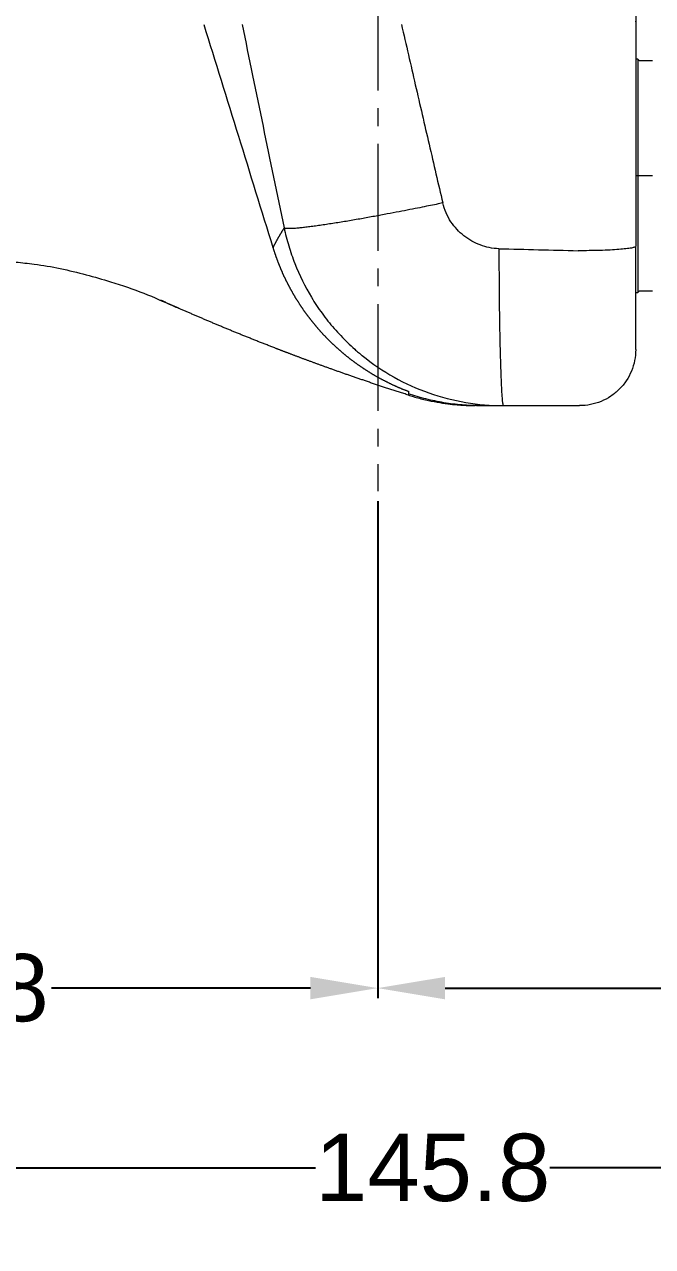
# Model space of a CAD drawing. Header units: millimetres. Extents: x 14295 to 15136, y 4961 to 5556.
# Drawn here: x 14943.5 to 14999.5, y 5077.2 to 5186.2 of the extents above; entities that cross this region are included whole.
import ezdxf

# ---------------------------------------------------------------- set-up
doc = ezdxf.new("R2010")
doc.units = ezdxf.units.MM
doc.linetypes.add('CENTER2', pattern=[28.575, 19.05, -3.175, 3.175, -3.175])
doc.linetypes.add('CENTERX2', pattern=[101.6, 63.5, -12.7, 12.7, -12.7])
doc.layers.add('CENTER', color=1, linetype='CENTERX2', lineweight=15)
doc.layers.add('DIM', color=3, linetype='Continuous', lineweight=9)
doc.styles.get("Standard").update_dxf_attribs({"font": 'arial.ttf'})
doc.dimstyles.new('겸용-샤워욕조용1', dxfattribs={"dimscale": 0.6, "dimtxt": 10, "dimasz": 10, "dimexe": 1.5, "dimexo": 1.5, "dimgap": 1, "dimtad": 0, "dimtih": 1, "dimtoh": 1, "dimdec": 1, "dimdsep": 46, "dimtxsty": 'Standard', "dimcen": 2.5, "dimclrd": 5, "dimclre": 5, "dimclrt": 5, "dimadec": 1, "dimazin": 2, "dimtfac": 1, "dimtdec": 1, "dimtmove": 0, "dimatfit": 3, "dimfxl": 1.25, "dimarcsym": 0})

# ---------------------------------------------------------------- blocks, each defined once
blk = doc.blocks.new('*D4')
at = {"layer": 'Defpoints', "color": 0, "transparency": 16777216}
for p in [(14907.01, 5106.03), (15052.81, 5096.67), (15052.81, 5084.19)]:
    blk.add_point(p, dxfattribs=at)
at = {"layer": 'DIM', "color": 5, "lineweight": -2, "transparency": 16777216}
for p, q in [((14907.01, 5105.13), (14907.01, 5083.29)), ((15052.81, 5095.77), (15052.81, 5083.29)), ((14913.01, 5084.19), (14969.46, 5084.19)), ((15046.81, 5084.19), (14990.36, 5084.19))]:
    blk.add_line(p, q, dxfattribs=at)
at = {"layer": 'DIM', "color": 5, "transparency": 16777216}
for points in [[(14913.01, 5085.19), (14913.01, 5083.19), (14907.01, 5084.19)], [(15046.81, 5085.19), (15046.81, 5083.19), (15052.81, 5084.19)]]:
    blk.add_solid(points, dxfattribs=at)
at = {"layer": 'DIM', "color": 5, "transparency": 16777216, "insert": (14979.91, 5084.19), "char_height": 6, "attachment_point": 5}
blk.add_mtext('145.8', dxfattribs=at)
blk = doc.blocks.new('*D6')
at = {"layer": 'Defpoints', "color": 0, "transparency": 16777216}
for p in [(15009.73, 5316.69), (14784.5, 5046.91), (14784.5, 5046.91)]:
    blk.add_point(p, dxfattribs=at)
at = {"layer": 'DIM', "color": 5, "lineweight": -2, "transparency": 16777216}
for p, q in [((15008.83, 5316.69), (14783.6, 5316.69)), ((14784.5, 5310.69), (14784.5, 5186.33)), ((14784.5, 5052.91), (14784.5, 5177.27))]:
    blk.add_line(p, q, dxfattribs=at)
at = {"layer": 'DIM', "color": 5, "transparency": 16777216}
for points in [[(14783.5, 5310.69), (14785.5, 5310.69), (14784.5, 5316.69)], [(14783.5, 5052.91), (14785.5, 5052.91), (14784.5, 5046.91)]]:
    blk.add_solid(points, dxfattribs=at)
at = {"layer": 'DIM', "color": 5, "transparency": 16777216, "insert": (14784.5, 5181.8), "char_height": 6, "attachment_point": 5}
blk.add_mtext('(1600)', dxfattribs=at)
blk = doc.blocks.new('*D13')
at = {"layer": 'Defpoints', "color": 0, "transparency": 16777216}
for p in [(14859.28, 5153.7), (15052.81, 5084.19), (15052.81, 5066.55)]:
    blk.add_point(p, dxfattribs=at)
at = {"layer": 'DIM', "color": 5, "lineweight": -2, "transparency": 16777216}
for p, q in [((14859.28, 5152.8), (14859.28, 5065.65)), ((15052.81, 5083.29), (15052.81, 5065.65)), ((14865.28, 5066.55), (14945.58, 5066.55)), ((15046.81, 5066.55), (14966.51, 5066.55))]:
    blk.add_line(p, q, dxfattribs=at)
at = {"layer": 'DIM', "color": 5, "transparency": 16777216}
for points in [[(14865.28, 5067.55), (14865.28, 5065.55), (14859.28, 5066.55)], [(15046.81, 5067.55), (15046.81, 5065.55), (15052.81, 5066.55)]]:
    blk.add_solid(points, dxfattribs=at)
at = {"layer": 'DIM', "color": 5, "transparency": 16777216, "insert": (14956.05, 5066.55), "char_height": 6, "attachment_point": 5}
blk.add_mtext('193.5', dxfattribs=at)
blk = doc.blocks.new('*D14')
at = {"layer": 'Defpoints', "color": 0, "transparency": 16777216}
for p in [(14975.01, 5144.54), (14907.01, 5106.03), (14975.01, 5100.22)]:
    blk.add_point(p, dxfattribs=at)
at = {"layer": 'DIM', "color": 5, "lineweight": -2, "transparency": 16777216}
for p, q in [((14975.01, 5143.64), (14975.01, 5099.32)), ((14907.01, 5105.13), (14907.01, 5099.32)), ((14913.01, 5100.22), (14936.09, 5100.22)), ((14969.01, 5100.22), (14945.93, 5100.22))]:
    blk.add_line(p, q, dxfattribs=at)
at = {"layer": 'DIM', "color": 5, "transparency": 16777216}
for points in [[(14913.01, 5101.22), (14913.01, 5099.22), (14907.01, 5100.22)], [(14969.01, 5101.22), (14969.01, 5099.22), (14975.01, 5100.22)]]:
    blk.add_solid(points, dxfattribs=at)
at = {"layer": 'DIM', "color": 5, "transparency": 16777216, "insert": (14941.01, 5100.22), "char_height": 6, "attachment_point": 5}
blk.add_mtext('68', dxfattribs=at)
blk = doc.blocks.new('*D15')
at = {"layer": 'Defpoints', "color": 0, "transparency": 16777216}
for p in [(14975.01, 5100.22), (15052.81, 5100.22), (15052.81, 5096.67)]:
    blk.add_point(p, dxfattribs=at)
at = {"layer": 'DIM', "color": 5, "lineweight": -2, "transparency": 16777216}
for p, q in [((14981.01, 5100.22), (15005.54, 5100.22)), ((15046.81, 5100.22), (15022.28, 5100.22)), ((15052.81, 5097.57), (15052.81, 5101.12))]:
    blk.add_line(p, q, dxfattribs=at)
at = {"layer": 'DIM', "color": 5, "transparency": 16777216}
for points in [[(14981.01, 5101.22), (14981.01, 5099.22), (14975.01, 5100.22)], [(15046.81, 5101.22), (15046.81, 5099.22), (15052.81, 5100.22)]]:
    blk.add_solid(points, dxfattribs=at)
at = {"layer": 'DIM', "color": 5, "transparency": 16777216, "insert": (15013.91, 5100.22), "char_height": 6, "attachment_point": 5}
blk.add_mtext('77.8', dxfattribs=at)

msp = doc.modelspace()

# ---------------------------------------------------------------- linework, layer by layer
at = {"linetype": 'Continuous', "lineweight": 18}
for p, q in [((14998.21, 5183.07), (14998.01, 5183.07)), ((14998.36, 5182.92), (14998.21, 5183.07)), ((14998.21, 5183.07), (14998.21, 5172.67)), ((14999.51, 5182.92), (14998.36, 5182.92)), ((14998.21, 5172.67), (14998.21, 5162.27)), ((14998.01, 5162.27), (14998.21, 5162.27)), ((14998.21, 5162.27), (14998.36, 5162.42)), ((14998.36, 5162.42), (14999.51, 5162.42))]:
    msp.add_line(p, q, dxfattribs=at)
at = {"linetype": 'Continuous', "lineweight": 13}
for p, q in [((14999.51, 5172.67), (14998.01, 5172.67)), ((14998.21, 5172.67), (14998.01, 5172.67)), ((14998.51, 5172.67), (14998.21, 5172.67))]:
    msp.add_line(p, q, dxfattribs=at)
at = {"linetype": 'Continuous', "lineweight": 18}
msp.add_ellipse((14998.01, 5167.17), major_axis=(0, -10), ratio=0.000003, start_param=6.282966, end_param=7.774795, dxfattribs=at)
for points, degree, knots in [([(14998.01, 5187.97), (14998.01, 5186.17), (14998.01, 5166.38)], 1, [-0.09096, -0.09096, 0, 1, 1]), ([(14985.81, 5166.17), (14985.52, 5166.18), (14984.96, 5166.24), (14984.14, 5166.48), (14983.38, 5166.83), (14982.68, 5167.3), (14982.05, 5167.88), (14981.51, 5168.56), (14981.08, 5169.36), (14980.88, 5169.95), (14980.81, 5170.25)], 3, [0, 0, 0, 0, 0.126726, 0.247119, 0.367604, 0.488279, 0.608198, 0.732936, 0.864303, 1, 1, 1, 1]), ([(14939.74, 5165.1), (14939.81, 5165.1), (14940.26, 5165.09), (14941.31, 5165.06), (14942.79, 5164.98), (14944.63, 5164.78), (14946.74, 5164.42), (14949.01, 5163.86), (14951.53, 5163.13), (14954.15, 5162.26), (14956.06, 5161.38), (14957.1, 5160.93), (14957.26, 5160.86)], 3, [0, 0, 0, 0, 0.012481, 0.079745, 0.155322, 0.23922, 0.361269, 0.48922, 0.615729, 0.797366, 0.968382, 1, 1, 1, 1]), ([(14977.74, 5153.11), (14977.67, 5153.13), (14977.54, 5153.18), (14977.34, 5153.24), (14977.14, 5153.3), (14976.95, 5153.37), (14976.75, 5153.43), (14976.56, 5153.49), (14976.37, 5153.55), (14976.18, 5153.62), (14975.99, 5153.68), (14975.8, 5153.74), (14975.62, 5153.8), (14975.43, 5153.86), (14975.25, 5153.92), (14975.07, 5153.98), (14974.89, 5154.04), (14974.71, 5154.1), (14974.53, 5154.16), (14974.36, 5154.22), (14974.18, 5154.28), (14974.01, 5154.34), (14973.84, 5154.4), (14973.67, 5154.46), (14973.5, 5154.51), (14973.34, 5154.57), (14973.17, 5154.63), (14973.01, 5154.68), (14972.84, 5154.74), (14972.68, 5154.8), (14972.52, 5154.85), (14972.36, 5154.91), (14972.21, 5154.96), (14972.05, 5155.02), (14971.9, 5155.07), (14971.75, 5155.12), (14971.6, 5155.18), (14971.45, 5155.23), (14971.3, 5155.28), (14971.15, 5155.33), (14971, 5155.39), (14970.86, 5155.44), (14970.72, 5155.49), (14970.58, 5155.54), (14970.44, 5155.59), (14970.3, 5155.64), (14970.16, 5155.69), (14970.03, 5155.74), (14969.89, 5155.79), (14969.76, 5155.84), (14969.63, 5155.88), (14969.5, 5155.93), (14969.37, 5155.98), (14969.24, 5156.02), (14969.12, 5156.07), (14968.99, 5156.12), (14968.87, 5156.16), (14968.75, 5156.21), (14968.63, 5156.25), (14968.51, 5156.3), (14968.39, 5156.34), (14968.27, 5156.38), (14968.16, 5156.43), (14968.05, 5156.47), (14967.93, 5156.51), (14967.82, 5156.55), (14967.71, 5156.59), (14967.61, 5156.63), (14967.5, 5156.67), (14967.4, 5156.71), (14967.29, 5156.75), (14967.19, 5156.79), (14967.09, 5156.83), (14966.99, 5156.87), (14966.89, 5156.9), (14966.8, 5156.94), (14966.7, 5156.98), (14966.61, 5157.01), (14966.51, 5157.05), (14966.42, 5157.08), (14966.33, 5157.12), (14966.25, 5157.15), (14966.16, 5157.18), (14966.07, 5157.22), (14965.99, 5157.25), (14965.91, 5157.28), (14965.74, 5157.35), (14965.49, 5157.45), (14965.15, 5157.58), (14964.81, 5157.71), (14964.48, 5157.84), (14964.14, 5157.97), (14963.81, 5158.11), (14963.48, 5158.24), (14963.16, 5158.37), (14962.83, 5158.5), (14962.51, 5158.63), (14962.19, 5158.76), (14961.88, 5158.89), (14961.56, 5159.02), (14961.25, 5159.15), (14960.93, 5159.28), (14960.62, 5159.41), (14960.32, 5159.54), (14960.01, 5159.67), (14959.71, 5159.8), (14959.41, 5159.93), (14959.11, 5160.06), (14958.81, 5160.18), (14958.51, 5160.31), (14958.22, 5160.44), (14957.93, 5160.57), (14957.64, 5160.69), (14957.35, 5160.82), (14957.06, 5160.94), (14956.78, 5161.07), (14956.5, 5161.2), (14956.22, 5161.32), (14955.94, 5161.45), (14955.76, 5161.53), (14955.66, 5161.57)], 3, [0, 0, 0, 0, 0.008904, 0.017743, 0.026518, 0.03523, 0.043877, 0.052461, 0.060981, 0.069438, 0.077832, 0.086162, 0.094429, 0.102633, 0.110775, 0.118853, 0.126869, 0.134822, 0.142712, 0.150541, 0.158306, 0.16601, 0.173651, 0.18123, 0.188747, 0.196201, 0.203594, 0.210925, 0.218194, 0.225401, 0.232546, 0.239629, 0.246651, 0.253611, 0.260509, 0.267345, 0.27412, 0.280834, 0.287485, 0.294076, 0.300604, 0.307071, 0.313477, 0.319821, 0.326103, 0.332324, 0.338484, 0.344582, 0.350618, 0.356593, 0.362506, 0.368358, 0.374148, 0.379877, 0.385544, 0.39115, 0.396694, 0.402176, 0.407597, 0.412956, 0.418253, 0.423488, 0.428662, 0.433774, 0.438824, 0.443813, 0.448739, 0.453604, 0.458407, 0.463148, 0.467826, 0.472443, 0.476998, 0.481491, 0.485921, 0.49029, 0.494596, 0.49884, 0.503021, 0.507141, 0.511198, 0.515192, 0.519125, 0.522994, 0.526802, 0.530546, 0.534228, 0.549684, 0.565054, 0.580338, 0.595538, 0.610652, 0.625681, 0.640627, 0.655488, 0.670265, 0.684958, 0.699567, 0.714091, 0.728532, 0.74289, 0.757165, 0.771359, 0.785472, 0.799501, 0.813445, 0.827306, 0.841085, 0.85478, 0.868393, 0.881925, 0.895375, 0.908743, 0.92203, 0.935235, 0.948357, 0.961395, 0.974347, 0.987216, 1, 1, 1, 1]), ([(14956.05, 5161.39), (14956.29, 5161.29), (14956.69, 5161.11), (14957.1, 5160.93), (14957.26, 5160.86)], 3, [0, 0, 0, 0, 0.600063, 1, 1, 1, 1]), ([(14998.01, 5157.17), (14998.01, 5156.84), (14997.98, 5156.52), (14997.85, 5155.87), (14997.75, 5155.56), (14997.5, 5154.95), (14997.35, 5154.66), (14996.99, 5154.12), (14996.78, 5153.87), (14996.31, 5153.4), (14996.06, 5153.19), (14995.52, 5152.83), (14995.23, 5152.68), (14994.62, 5152.43), (14994.31, 5152.33), (14993.66, 5152.2), (14993.34, 5152.17), (14993.01, 5152.17)], 3, [0, 0, 0, 0, 0.125, 0.125, 0.25, 0.25, 0.375, 0.375, 0.5, 0.5, 0.625, 0.625, 0.75, 0.75, 0.875, 0.875, 1, 1, 1, 1]), ([(14977.74, 5153.12), (14977.89, 5153.07), (14978.39, 5152.91), (14979.24, 5152.69), (14980.27, 5152.48), (14981.21, 5152.33), (14982.03, 5152.24), (14982.71, 5152.2), (14983.21, 5152.18), (14983.53, 5152.17), (14983.65, 5152.17), (14983.69, 5152.17)], 3, [0, 0, 0, 0, 0.075371, 0.262456, 0.436424, 0.59443, 0.732865, 0.847375, 0.933136, 0.98315, 1, 1, 1, 1]), ([(14983.81, 5152.17), (14983.81, 5152.17), (14983.81, 5152.17), (14983.92, 5152.17), (14984.15, 5152.17)], 3, [0, 0, 0, 0, 0.000933, 1, 1, 1, 1])]:
    msp.add_open_spline(points, degree=degree, knots=knots, dxfattribs=at)
at = {"linetype": 'Continuous', "lineweight": 13}
for points in [[(14959.5, 5186.17), (14961.56, 5179.54), (14963.61, 5172.9), (14965.66, 5166.27)], [(14977.12, 5186.17), (14977.54, 5184.36), (14978.36, 5180.78), (14979.59, 5175.47), (14980.4, 5171.98), (14980.81, 5170.25)], [(14985.81, 5166.17), (14988.17, 5166.11), (14990.52, 5166.05), (14992.88, 5165.99)], [(14984.15, 5152.17), (14983.61, 5152.17), (14982.52, 5152.21), (14980.9, 5152.41), (14979.3, 5152.75), (14978.26, 5153.05), (14977.74, 5153.23)]]:
    msp.add_open_spline(points, degree=3, dxfattribs=at)
for points, knots in [([(14962.92, 5186.17), (14963.53, 5183.14), (14964.16, 5180.12), (14965.4, 5174.07), (14966.03, 5171.04), (14966.66, 5168.02)], [0, 0, 0, 0, 0.5, 0.5, 1, 1, 1, 1]), ([(14980.81, 5170.25), (14980.63, 5170.21), (14980.44, 5170.17), (14980.01, 5170.08), (14979.78, 5170.04), (14979.3, 5169.94), (14979.03, 5169.88), (14978.48, 5169.77), (14978.19, 5169.72), (14977.57, 5169.59), (14977.25, 5169.53), (14976.57, 5169.4), (14976.22, 5169.33), (14975.49, 5169.2), (14975.11, 5169.13), (14974.34, 5168.98), (14973.94, 5168.91), (14973.35, 5168.81), (14973.15, 5168.77), (14972.74, 5168.7), (14972.54, 5168.67), (14972.14, 5168.6), (14971.94, 5168.57), (14971.54, 5168.5), (14971.34, 5168.47), (14970.95, 5168.41), (14970.76, 5168.38), (14970.38, 5168.32), (14970.19, 5168.29), (14969.82, 5168.24), (14969.64, 5168.21), (14969.29, 5168.16), (14969.12, 5168.14), (14968.8, 5168.1), (14968.64, 5168.08), (14968.34, 5168.05), (14968.2, 5168.03), (14967.93, 5168.01), (14967.81, 5167.99), (14967.57, 5167.98), (14967.46, 5167.97), (14967.26, 5167.96), (14967.17, 5167.96), (14967.01, 5167.96), (14966.95, 5167.96), (14966.83, 5167.97), (14966.78, 5167.98), (14966.7, 5167.99), (14966.68, 5168.01), (14966.66, 5168.02)], [0, 0, 0, 0, 0.0625, 0.0625, 0.125, 0.125, 0.1875, 0.1875, 0.25, 0.25, 0.3125, 0.3125, 0.375, 0.375, 0.4375, 0.4375, 0.5, 0.5, 0.53125, 0.53125, 0.5625, 0.5625, 0.59375, 0.59375, 0.625, 0.625, 0.65625, 0.65625, 0.6875, 0.6875, 0.71875, 0.71875, 0.75, 0.75, 0.78125, 0.78125, 0.8125, 0.8125, 0.84375, 0.84375, 0.875, 0.875, 0.90625, 0.90625, 0.9375, 0.9375, 0.96875, 0.96875, 1, 1, 1, 1]), ([(14966.66, 5168.02), (14966.65, 5168), (14966.63, 5167.97), (14966.6, 5167.92), (14966.57, 5167.88), (14966.54, 5167.83), (14966.51, 5167.78), (14966.48, 5167.74), (14966.45, 5167.69), (14966.43, 5167.64), (14966.4, 5167.6), (14966.37, 5167.55), (14966.34, 5167.51), (14966.32, 5167.46), (14966.29, 5167.42), (14966.26, 5167.37), (14966.24, 5167.33), (14966.21, 5167.28), (14966.18, 5167.24), (14966.16, 5167.19), (14966.13, 5167.15), (14966.11, 5167.11), (14966.08, 5167.06), (14966.06, 5167.02), (14966.04, 5166.98), (14966.01, 5166.93), (14965.99, 5166.89), (14965.96, 5166.85), (14965.94, 5166.8), (14965.92, 5166.76), (14965.89, 5166.72), (14965.87, 5166.68), (14965.85, 5166.64), (14965.83, 5166.6), (14965.81, 5166.55), (14965.78, 5166.51), (14965.76, 5166.47), (14965.74, 5166.43), (14965.72, 5166.39), (14965.7, 5166.35), (14965.68, 5166.31), (14965.67, 5166.28), (14965.66, 5166.27)], [0, 0, 0, 0, 0.026394, 0.052716, 0.078967, 0.105146, 0.131254, 0.15729, 0.183255, 0.209148, 0.23497, 0.260721, 0.2864, 0.312007, 0.337543, 0.363008, 0.388401, 0.413722, 0.438972, 0.464151, 0.489258, 0.514294, 0.539258, 0.564151, 0.588972, 0.613722, 0.638401, 0.663008, 0.687543, 0.712007, 0.736399, 0.76072, 0.78497, 0.809148, 0.833255, 0.85729, 0.881254, 0.905146, 0.928967, 0.952716, 0.976394, 1, 1, 1, 1]), ([(14966.66, 5168.02), (14966.77, 5167.49), (14967.05, 5166.42), (14967.41, 5165.37), (14968.02, 5163.81), (14968.52, 5162.8), (14969.39, 5161.35), (14969.71, 5160.87), (14970.38, 5159.94), (14970.74, 5159.49), (14971.5, 5158.62), (14971.9, 5158.2), (14972.52, 5157.59), (14972.85, 5157.29), (14973.23, 5156.96), (14973.43, 5156.79), (14973.53, 5156.71), (14973.58, 5156.67), (14973.6, 5156.65), (14973.62, 5156.64), (14973.62, 5156.64), (14973.62, 5156.63), (14973.63, 5156.63), (14973.63, 5156.63), (14974.52, 5155.91), (14975.47, 5155.27), (14977.46, 5154.15), (14978.5, 5153.68), (14980.64, 5152.93), (14981.74, 5152.65), (14983.96, 5152.27), (14985.09, 5152.17), (14986.21, 5152.17)], [0, 0, 0, 0, 0.0625, 0.125, 0.125, 0.25, 0.25, 0.3125, 0.3125, 0.375, 0.375, 0.4375, 0.4375, 0.46875, 0.484375, 0.492188, 0.496094, 0.498047, 0.499023, 0.499512, 0.499756, 0.499878, 0.499878, 0.5, 0.5, 0.625, 0.625, 0.75, 0.75, 0.875, 0.875, 1, 1, 1, 1]), ([(14965.66, 5166.27), (14965.67, 5166.25), (14965.68, 5166.2), (14965.7, 5166.14), (14965.72, 5166.07), (14965.74, 5166.01), (14965.77, 5165.94), (14965.79, 5165.87), (14965.81, 5165.81), (14965.83, 5165.74), (14965.86, 5165.67), (14965.88, 5165.61), (14965.9, 5165.54), (14965.92, 5165.48), (14965.95, 5165.41), (14965.97, 5165.34), (14966, 5165.28), (14966.02, 5165.21), (14966.05, 5165.15), (14966.07, 5165.08), (14966.1, 5165.01), (14966.12, 5164.95), (14966.15, 5164.88), (14966.17, 5164.82), (14966.2, 5164.75), (14966.23, 5164.68), (14966.25, 5164.62), (14966.28, 5164.55), (14966.31, 5164.49), (14966.33, 5164.42), (14966.36, 5164.35), (14966.39, 5164.29), (14966.42, 5164.22), (14966.45, 5164.16), (14966.48, 5164.09), (14966.5, 5164.03), (14966.53, 5163.96), (14966.56, 5163.9), (14966.59, 5163.83), (14966.62, 5163.76), (14966.65, 5163.7), (14966.68, 5163.63), (14966.72, 5163.57), (14966.75, 5163.5), (14966.78, 5163.44), (14966.81, 5163.37), (14966.84, 5163.31), (14966.87, 5163.24), (14966.91, 5163.18), (14966.94, 5163.11), (14966.97, 5163.05), (14967.01, 5162.98), (14967.04, 5162.92), (14967.07, 5162.85), (14967.11, 5162.79), (14967.14, 5162.73), (14967.18, 5162.66), (14967.21, 5162.6), (14967.25, 5162.53), (14967.28, 5162.47), (14967.32, 5162.4), (14967.35, 5162.34), (14967.39, 5162.28), (14967.43, 5162.21), (14967.46, 5162.15), (14967.5, 5162.08), (14967.54, 5162.02), (14967.58, 5161.96), (14967.61, 5161.89), (14967.65, 5161.83), (14967.69, 5161.77), (14967.73, 5161.7), (14967.77, 5161.64), (14967.81, 5161.58), (14967.85, 5161.51), (14967.89, 5161.45), (14967.93, 5161.39), (14967.97, 5161.33), (14968.01, 5161.26), (14968.05, 5161.2), (14968.09, 5161.14), (14968.13, 5161.07), (14968.17, 5161.01), (14968.22, 5160.95), (14968.26, 5160.89), (14968.3, 5160.83), (14968.34, 5160.76), (14968.39, 5160.7), (14968.43, 5160.64), (14968.47, 5160.58), (14968.52, 5160.52), (14968.56, 5160.46), (14968.61, 5160.39), (14968.65, 5160.33), (14968.7, 5160.27), (14968.74, 5160.21), (14968.79, 5160.15), (14968.83, 5160.09), (14968.88, 5160.03), (14968.93, 5159.97), (14968.97, 5159.91), (14969.02, 5159.85), (14969.07, 5159.79), (14969.11, 5159.73), (14969.16, 5159.67), (14969.21, 5159.61), (14969.26, 5159.55), (14969.31, 5159.49), (14969.36, 5159.43), (14969.4, 5159.37), (14969.45, 5159.31), (14969.5, 5159.25), (14969.55, 5159.19), (14969.6, 5159.14), (14969.65, 5159.08), (14969.71, 5159.02), (14969.76, 5158.96), (14969.81, 5158.9), (14969.86, 5158.85), (14969.91, 5158.79), (14969.96, 5158.73), (14970.02, 5158.67), (14970.07, 5158.61), (14970.12, 5158.56), (14970.17, 5158.5), (14970.23, 5158.44), (14970.28, 5158.39), (14970.34, 5158.33), (14970.39, 5158.27), (14970.44, 5158.22), (14970.5, 5158.16), (14970.55, 5158.11), (14970.61, 5158.05), (14970.67, 5157.99), (14970.72, 5157.94), (14970.78, 5157.88), (14970.83, 5157.83), (14970.89, 5157.77), (14970.95, 5157.72), (14971, 5157.67), (14971.06, 5157.61), (14971.12, 5157.56), (14971.18, 5157.5), (14971.24, 5157.45), (14971.29, 5157.4), (14971.35, 5157.34), (14971.41, 5157.29), (14971.47, 5157.24), (14971.53, 5157.18), (14971.59, 5157.13), (14971.65, 5157.08), (14971.71, 5157.03), (14971.77, 5156.97), (14971.83, 5156.92), (14971.89, 5156.87), (14971.96, 5156.82), (14972.02, 5156.77), (14972.08, 5156.72), (14972.14, 5156.67), (14972.2, 5156.61), (14972.27, 5156.56), (14972.33, 5156.51), (14972.39, 5156.46), (14972.46, 5156.41), (14972.52, 5156.36), (14972.58, 5156.31), (14972.65, 5156.27), (14972.71, 5156.22), (14972.78, 5156.17), (14972.84, 5156.12), (14972.91, 5156.07), (14972.97, 5156.02), (14973.04, 5155.98), (14973.11, 5155.93), (14973.17, 5155.88), (14973.24, 5155.83), (14973.31, 5155.79), (14973.37, 5155.74), (14973.44, 5155.69), (14973.51, 5155.65), (14973.58, 5155.6), (14973.64, 5155.55), (14973.71, 5155.51), (14973.78, 5155.46), (14973.85, 5155.42), (14973.92, 5155.37), (14973.99, 5155.33), (14974.06, 5155.29), (14974.13, 5155.24), (14974.2, 5155.2), (14974.27, 5155.15), (14974.34, 5155.11), (14974.41, 5155.07), (14974.48, 5155.02), (14974.55, 5154.98), (14974.62, 5154.94), (14974.69, 5154.9), (14974.76, 5154.86), (14974.84, 5154.81), (14974.91, 5154.77), (14974.98, 5154.73), (14975.05, 5154.69), (14975.13, 5154.65), (14975.2, 5154.61), (14975.27, 5154.57), (14975.35, 5154.53), (14975.42, 5154.49), (14975.5, 5154.45), (14975.57, 5154.42), (14975.65, 5154.38), (14975.72, 5154.34), (14975.8, 5154.3), (14975.87, 5154.26), (14975.95, 5154.23), (14976.02, 5154.19), (14976.1, 5154.15), (14976.17, 5154.12), (14976.25, 5154.08), (14976.33, 5154.04), (14976.4, 5154.01), (14976.48, 5153.97), (14976.56, 5153.94), (14976.64, 5153.9), (14976.71, 5153.87), (14976.79, 5153.83), (14976.87, 5153.8), (14976.95, 5153.77), (14977.03, 5153.73), (14977.1, 5153.7), (14977.18, 5153.67), (14977.26, 5153.64), (14977.34, 5153.6), (14977.42, 5153.57), (14977.5, 5153.54), (14977.58, 5153.51), (14977.66, 5153.48), (14977.71, 5153.46), (14977.74, 5153.45)], [0, 0, 0, 0, 0.003804, 0.007612, 0.011424, 0.01524, 0.019059, 0.022883, 0.02671, 0.030541, 0.034376, 0.038215, 0.042057, 0.045904, 0.049754, 0.053608, 0.057466, 0.061328, 0.065194, 0.069064, 0.072937, 0.076814, 0.080696, 0.084581, 0.08847, 0.092362, 0.096259, 0.100159, 0.104064, 0.107972, 0.111884, 0.1158, 0.119719, 0.123643, 0.12757, 0.131502, 0.135437, 0.139376, 0.143319, 0.147265, 0.151216, 0.15517, 0.159129, 0.163091, 0.167057, 0.171027, 0.175, 0.178978, 0.182959, 0.186945, 0.190934, 0.194927, 0.198923, 0.202924, 0.206929, 0.210937, 0.214949, 0.218965, 0.222985, 0.227009, 0.231037, 0.235068, 0.239104, 0.243143, 0.247186, 0.251233, 0.255284, 0.259338, 0.263397, 0.267459, 0.271526, 0.275596, 0.27967, 0.283747, 0.287829, 0.291915, 0.296004, 0.300097, 0.304194, 0.308295, 0.3124, 0.316509, 0.320621, 0.324737, 0.328858, 0.332982, 0.33711, 0.341241, 0.345377, 0.349517, 0.35366, 0.357807, 0.361958, 0.366113, 0.370272, 0.374435, 0.378601, 0.382771, 0.386946, 0.391124, 0.395306, 0.399491, 0.403681, 0.407875, 0.412072, 0.416273, 0.420478, 0.424687, 0.4289, 0.433117, 0.437337, 0.441562, 0.44579, 0.450022, 0.454258, 0.458498, 0.462741, 0.466989, 0.47124, 0.475495, 0.479754, 0.484017, 0.488284, 0.492555, 0.496829, 0.501108, 0.50539, 0.509676, 0.513966, 0.51826, 0.522557, 0.526859, 0.531164, 0.535474, 0.539787, 0.544104, 0.548425, 0.552749, 0.557078, 0.56141, 0.565746, 0.570087, 0.574431, 0.578778, 0.58313, 0.587486, 0.591845, 0.596208, 0.600575, 0.604946, 0.609321, 0.6137, 0.618083, 0.622469, 0.626859, 0.631253, 0.635651, 0.640053, 0.644459, 0.648869, 0.653282, 0.657699, 0.662121, 0.666546, 0.670974, 0.675407, 0.679844, 0.684284, 0.688729, 0.693177, 0.697629, 0.702085, 0.706544, 0.711008, 0.715476, 0.719947, 0.724422, 0.728901, 0.733384, 0.737871, 0.742362, 0.746856, 0.751354, 0.755857, 0.760363, 0.764873, 0.769387, 0.773904, 0.778426, 0.782951, 0.78748, 0.792014, 0.79655, 0.801091, 0.805636, 0.810185, 0.814737, 0.819293, 0.823853, 0.828417, 0.832985, 0.837557, 0.842133, 0.846712, 0.851295, 0.855882, 0.860474, 0.865068, 0.869667, 0.87427, 0.878876, 0.883487, 0.888101, 0.892719, 0.897341, 0.901967, 0.906596, 0.91123, 0.915867, 0.920508, 0.925153, 0.929802, 0.934455, 0.939112, 0.943772, 0.948437, 0.953105, 0.957777, 0.962453, 0.967133, 0.971817, 0.976504, 0.981196, 0.985891, 0.99059, 0.995293, 1, 1, 1, 1]), ([(14985.81, 5166.17), (14985.81, 5165.7), (14985.81, 5165.24), (14985.82, 5164.31), (14985.82, 5163.85), (14985.83, 5162.94), (14985.83, 5162.49), (14985.84, 5161.61), (14985.84, 5161.17), (14985.85, 5160.32), (14985.86, 5159.91), (14985.87, 5159.1), (14985.88, 5158.71), (14985.89, 5157.95), (14985.9, 5157.58), (14985.92, 5156.88), (14985.93, 5156.54), (14985.95, 5155.9), (14985.96, 5155.59), (14985.98, 5155.02), (14985.99, 5154.75), (14986.01, 5154.24), (14986.02, 5154.01), (14986.04, 5153.58), (14986.05, 5153.39), (14986.08, 5153.05), (14986.09, 5152.89), (14986.11, 5152.63), (14986.12, 5152.52), (14986.15, 5152.35), (14986.16, 5152.28), (14986.19, 5152.19), (14986.2, 5152.17), (14986.21, 5152.17)], [0, 0, 0, 0, 0.0625, 0.0625, 0.125, 0.125, 0.1875, 0.1875, 0.25, 0.25, 0.3125, 0.3125, 0.375, 0.375, 0.4375, 0.4375, 0.5, 0.5, 0.5625, 0.5625, 0.625, 0.625, 0.6875, 0.6875, 0.75, 0.75, 0.8125, 0.8125, 0.875, 0.875, 0.9375, 0.9375, 1, 1, 1, 1]), ([(14998.01, 5166.38), (14998.01, 5166.36), (14997.98, 5166.33), (14997.84, 5166.28), (14997.75, 5166.25), (14997.49, 5166.2), (14997.33, 5166.18), (14996.95, 5166.14), (14996.74, 5166.12), (14996.26, 5166.08), (14996, 5166.06), (14995.44, 5166.04), (14995.14, 5166.02), (14994.52, 5166), (14994.2, 5166), (14993.54, 5165.99), (14993.21, 5165.99), (14992.88, 5165.99)], [0, 0, 0, 0, 0.125, 0.125, 0.25, 0.25, 0.375, 0.375, 0.5, 0.5, 0.625, 0.625, 0.75, 0.75, 0.875, 0.875, 1, 1, 1, 1]), ([(14977.74, 5153.45), (14977.74, 5153.44), (14977.74, 5153.43), (14977.74, 5153.41), (14977.74, 5153.39), (14977.74, 5153.37), (14977.74, 5153.35), (14977.74, 5153.33), (14977.74, 5153.31), (14977.74, 5153.3), (14977.74, 5153.28), (14977.74, 5153.26), (14977.74, 5153.24), (14977.74, 5153.23), (14977.74, 5153.23)], [0, 0, 0, 0, 0.08502, 0.169733, 0.25414, 0.33824, 0.422033, 0.505519, 0.588699, 0.671573, 0.754139, 0.8364, 0.918353, 1, 1, 1, 1]), ([(14977.74, 5153.23), (14977.74, 5153.22), (14977.74, 5153.22), (14977.74, 5153.21), (14977.74, 5153.2), (14977.74, 5153.2), (14977.74, 5153.19), (14977.74, 5153.18), (14977.74, 5153.18), (14977.74, 5153.17), (14977.74, 5153.17), (14977.74, 5153.16), (14977.74, 5153.16), (14977.74, 5153.15), (14977.74, 5153.15), (14977.74, 5153.14), (14977.74, 5153.14), (14977.74, 5153.14), (14977.74, 5153.13), (14977.74, 5153.13), (14977.74, 5153.13), (14977.74, 5153.13), (14977.74, 5153.12), (14977.74, 5153.12), (14977.74, 5153.12), (14977.74, 5153.12), (14977.74, 5153.12), (14977.74, 5153.11), (14977.74, 5153.11), (14977.74, 5153.11), (14977.74, 5153.11), (14977.74, 5153.11), (14977.74, 5153.11), (14977.74, 5153.11)], [0, 0, 0, 0, 0.033161, 0.066261, 0.0993, 0.132278, 0.165195, 0.198052, 0.230848, 0.263584, 0.296259, 0.328874, 0.361429, 0.393923, 0.426358, 0.458733, 0.491047, 0.523302, 0.555497, 0.587632, 0.619708, 0.651725, 0.683681, 0.715579, 0.747417, 0.779196, 0.810916, 0.842577, 0.874179, 0.905723, 0.937207, 0.968633, 1, 1, 1, 1])]:
    msp.add_open_spline(points, degree=3, knots=knots, dxfattribs=at)
at = {"linetype": 'Continuous', "lineweight": 18}
for points in [[(14984.15, 5152.17), (14984.78, 5152.17), (14985.47, 5152.17), (14986.21, 5152.17)], [(14986.21, 5152.17), (14988.48, 5152.17), (14990.74, 5152.17), (14993.01, 5152.17)]]:
    msp.add_open_spline(points, degree=3, dxfattribs=at)
at = {"layer": 'CENTER', "color": 1, "linetype": 'CENTER2', "ltscale": 0.5}
msp.add_line((14975.01, 5261.24), (14975.01, 5144.54), dxfattribs=at)

# ---------------------------------------------------------------- dimensions: what is measured, and where the dimension line sits
at = {"layer": 'DIM', "color": 1}
dim = msp.add_linear_dim(base=(14784.5, 5046.91), p1=(15009.73, 5316.69), p2=(14784.5, 5046.91), angle=90, text='(1600)', dimstyle='겸용-샤워욕조용1', dxfattribs=at)
dim.commit()
dim.dimension.update_dxf_attribs({"geometry": '*D6', "text_midpoint": (14784.5, 5181.8)})
for base, p1, p2, picture, middle in [((15052.81, 5066.55), (14859.28, 5153.7), (15052.81, 5084.19), '*D13', (14956.05, 5066.55)), ((14975.01, 5100.22), (14907.01, 5106.03), (14975.01, 5144.54), '*D14', (14941.01, 5100.22)), ((15052.81, 5084.19), (14907.01, 5106.03), (15052.81, 5096.67), '*D4', (14979.91, 5084.19)), ((15052.81, 5100.22), (14975.01, 5100.22), (15052.81, 5096.67), '*D15', (15013.91, 5100.22))]:
    dim = msp.add_linear_dim(base=base, p1=p1, p2=p2, dimstyle='겸용-샤워욕조용1', dxfattribs=at)
    dim.commit()
    dim.dimension.update_dxf_attribs({"geometry": picture, "text_midpoint": middle})

doc.saveas('drawing.dxf')
